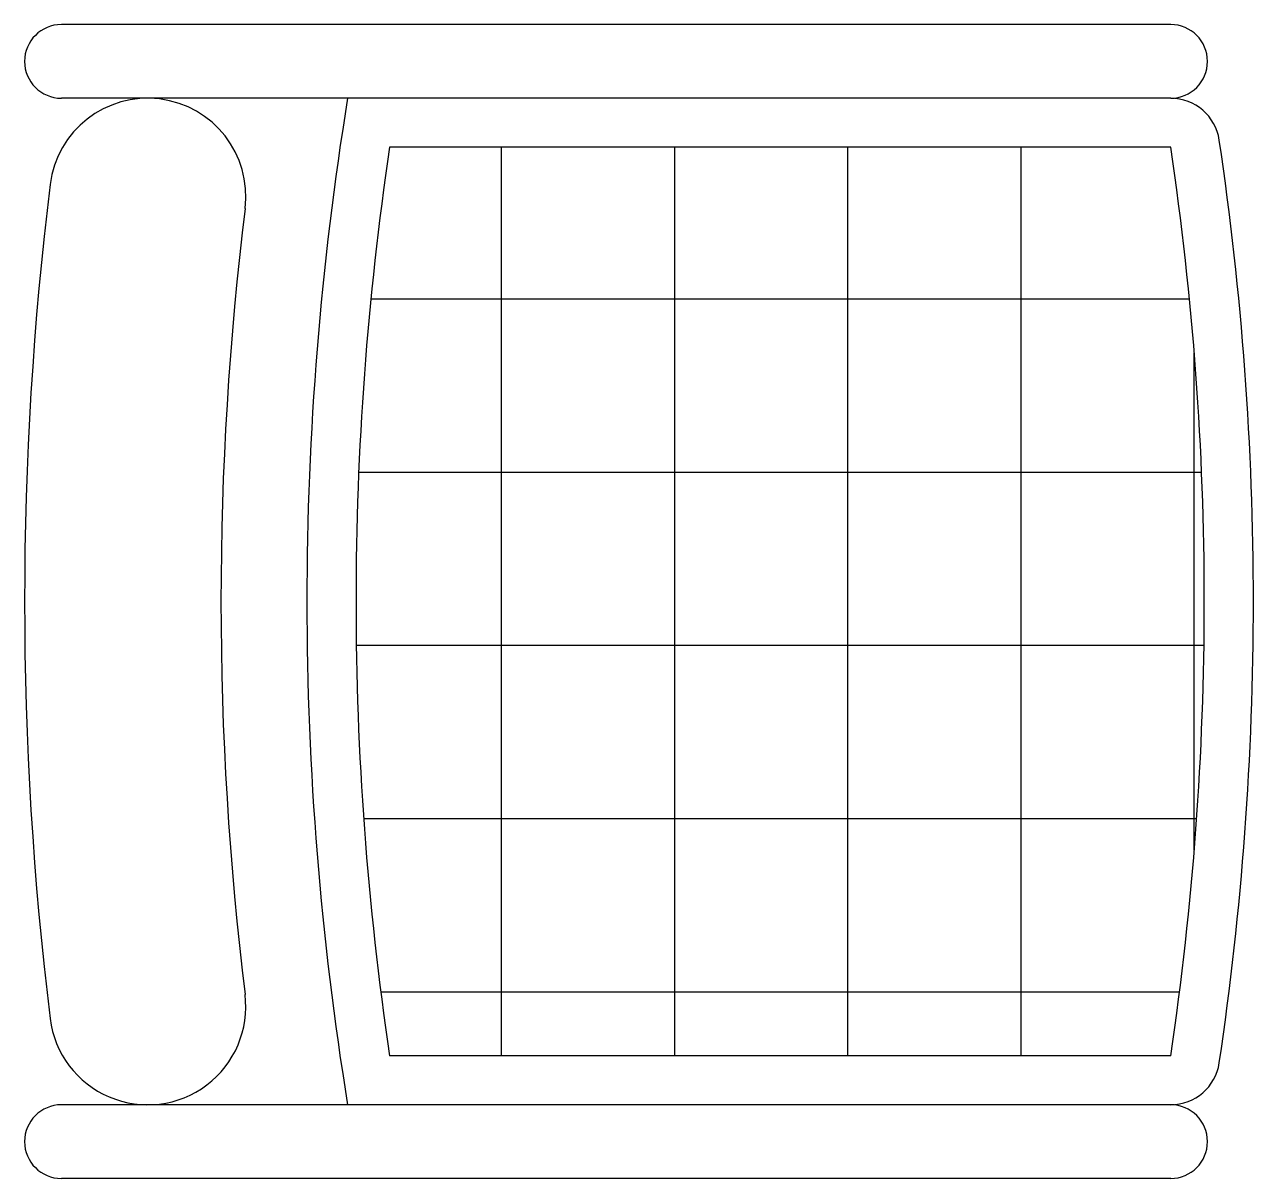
# Model space of a CAD drawing. Header units: millimetres. Extents: x -883.46 to -883.009, y 2725.764 to 2726.187.
import ezdxf

# ---------------------------------------------------------------- set-up
doc = ezdxf.new("R2010")
doc.units = ezdxf.units.MM
doc.header["$LTSCALE"] = 10
doc.layers.add('Móveis_cadeiras', color=2, linetype='Continuous')

msp = doc.modelspace()

# ---------------------------------------------------------------- hatches: boundary and pattern name
at = {"layer": 'Móveis_cadeiras'}
h = msp.add_hatch(dxfattribs=at)
h.set_pattern_fill('ANSI37', color=1, scale=0.02, angle=135, style=0)
h.set_pattern_definition([(180, (0, -2.381253233897041), (-6.938893903907228e-18, -0.0635), []), (270, (0, -2.381253233897041), (0.0635, -6.938893903907228e-18), [])])
h.paths.add_polyline_path([(-883.0396210056772, 2726.142356756729), (-883.3259490949539, 2726.142356756729, 0.0740726934090194), (-883.3259490949538, 2725.809356756729), (-883.0396210056772, 2725.809356756729, 0.07407269340901942)])

# ---------------------------------------------------------------- linework, layer by layer
for p, q in [((-883.039621005677, 2726.187356756729), (-883.4462821984067, 2726.187356756729)), ((-883.0396210057982, 2726.160356756729), (-883.4462821984067, 2726.160356756729)), ((-883.039621005677, 2726.142356756729), (-883.3259490949541, 2726.142356756729)), ((-883.039621005677, 2725.809356756729), (-883.3259490949541, 2725.809356756729)), ((-883.0396210057982, 2725.791356756729), (-883.4462821984067, 2725.79135675673)), ((-883.039621005677, 2725.76435675673), (-883.4462821984067, 2725.76435675673))]:
    msp.add_line(p, q, dxfattribs=at)
for centre, radius, start, end in [((-883.4462821984067, 2726.173856756729), 0.01349999999998772, 90.00000000000001, 270), ((-883.039621005677, 2726.173856756729), 0.01349999999998772, 270, 89.99999999999999), ((-883.4146772987416, 2726.124356756729), 0.03599999999996726, 352.9828942626888, 172.9828942626888), ((-882.2082196984076, 2725.97585675673), 1.148062499998962, 170.7521495564859, 189.2478504435141), ((-883.039621005798, 2726.14235675673), 0.01799999999911961, 8.472632249185573, 90.00000000036188), ((-884.1573504022235, 2725.97585675673), 1.148062499998962, 351.5273677501404, 8.472632249813028), ((-882.2082196984076, 2725.97585675673), 1.130062499998978, 171.5273677513575, 188.4726322486426), ((-884.1573504022235, 2725.97585675673), 1.130062499998978, 351.5273677513574, 8.47263224864255), ((-882.2082196984076, 2725.97585675673), 1.251562499998868, 172.9828942626888, 187.0171057373112), ((-882.2082196984076, 2725.97585675673), 1.179562499998933, 172.9828942626888, 187.0171057373112), ((-883.4146772987416, 2725.827356756729), 0.03599999999996726, 187.0171057373112, 7.017105737311233), ((-883.0396210057982, 2725.809356756728), 0.01799999999911961, 270, 351.5273677507611), ((-883.4462821984067, 2725.777856756729), 0.01349999999998772, 90.00000000000001, 270), ((-883.039621005677, 2725.777856756729), 0.01349999999998772, 270, 89.99999999999999)]:
    msp.add_arc(centre, radius, start, end, dxfattribs=at)

doc.saveas('drawing.dxf')
